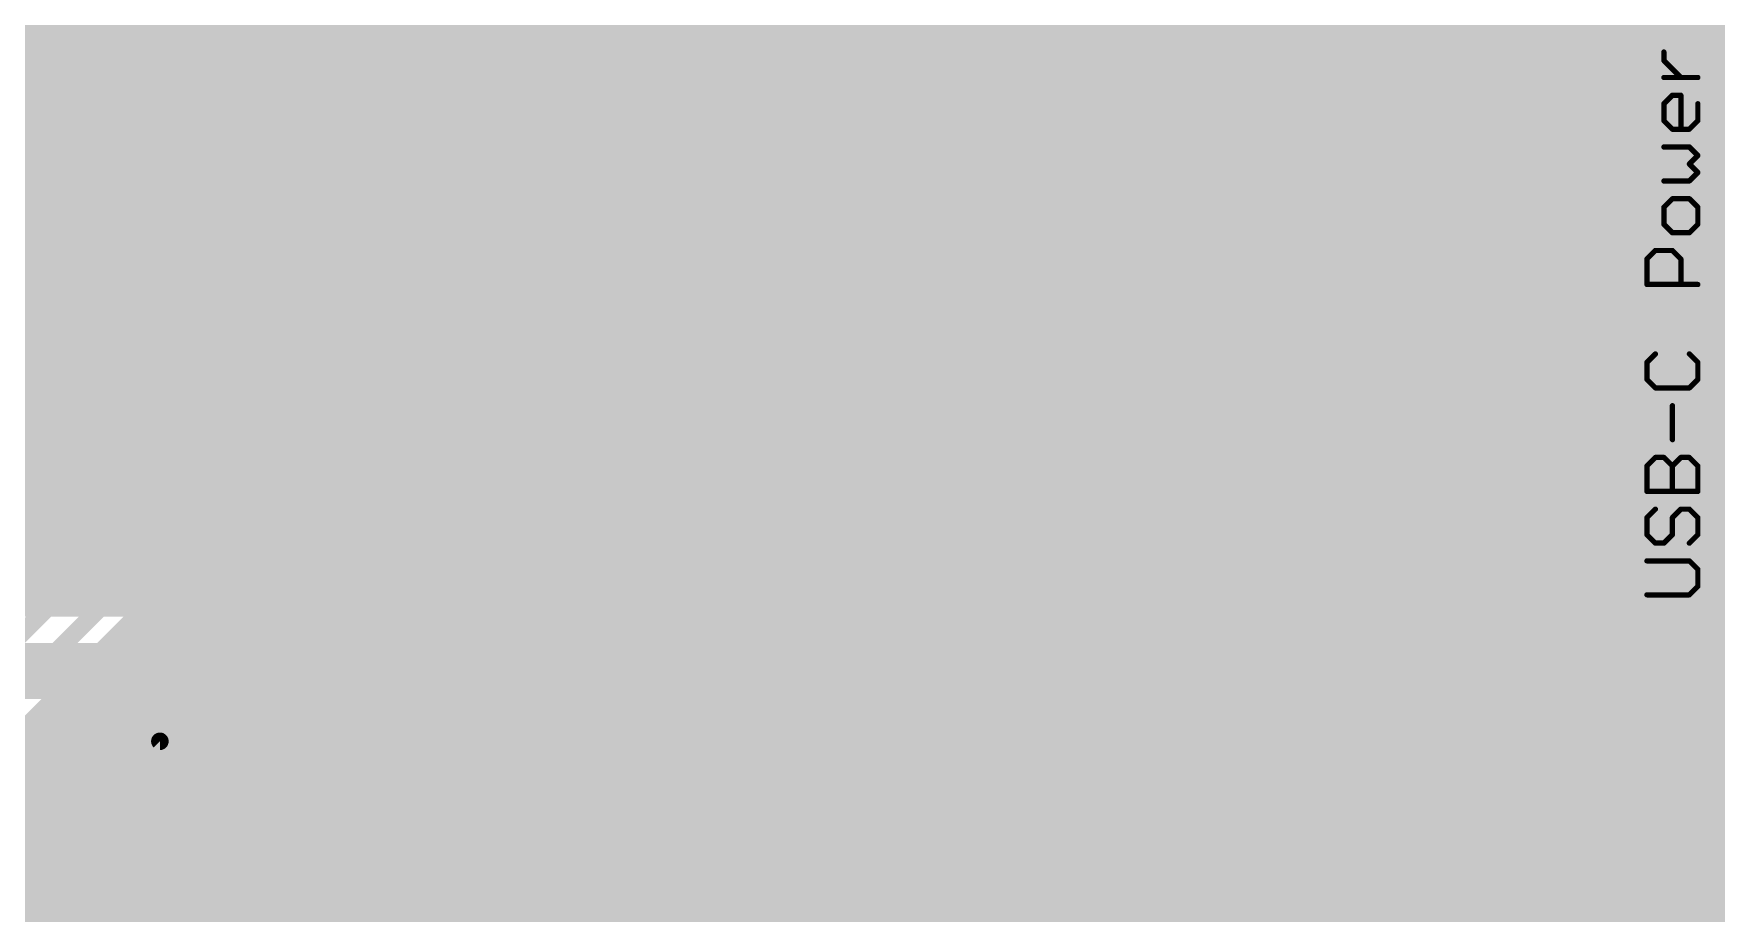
# Model space of a CAD drawing. Extents: x 0 to 10.8, y 0 to 6.1.
# Drawn here: x 5.408 to 6.367, y 2.902 to 3.403 of the extents above; entities that cross this region are included whole.
import ezdxf

# ---------------------------------------------------------------- set-up
doc = ezdxf.new("R2010")
doc.units = 0
for name, color, linetype in [('1', 22, 'CONTINUOUS'), ('16', 175, 'CONTINUOUS'), ('25', 253, 'CONTINUOUS'), ('51', 253, 'CONTINUOUS')]:
    doc.layers.add(name, color=color, linetype=linetype)

# ---------------------------------------------------------------- blocks, each defined once
blk = doc.blocks.new('RECT')
blk.add_solid([(-0.5, -0.5), (0.5, -0.5), (-0.5, 0.5), (0.5, 0.5)])

msp = doc.modelspace()

# ---------------------------------------------------------------- linework, layer by layer
at = {"layer": '1'}
for points, const_width in [([(7.44, 5.1), (5.29, 2.95)], 0.01), ([(7.389138, 5.078835), (5.290996, 2.980689)], 0.016), ([(6.745, 4.55), (5.25, 3.055)], 0.01), ([(6.765, 4.54), (5.27, 3.045)], 0.01), ([(5.290996, 3.036299), (6.785996, 4.531299)], 0.016), ([(5.916307, 3.751), (5.241299, 3.075996)], 0.016), ([(6.1, 3.73), (5.355, 2.985)], 0.01), ([(5.385299, 2.985606), (6.108697, 3.709)], 0.016), ([(4.878996, 3.408), (5.573307, 3.408)], 0.016), ([(5.662697, 3.408), (5.718307, 3.408)], 0.016), ([(5.807693, 3.408), (8.184047, 3.408)], 0.016), ([(4.878996, 3.392), (5.557307, 3.392)], 0.016), ([(5.646697, 3.392), (5.702307, 3.392)], 0.016), ([(5.791693, 3.392), (8.184047, 3.392)], 0.016), ([(4.878996, 3.376), (5.541307, 3.376)], 0.016), ([(5.630697, 3.376), (5.686307, 3.376)], 0.016), ([(5.775693, 3.376), (8.184047, 3.376)], 0.016), ([(4.875996, 3.36), (5.525307, 3.36)], 0.016), ([(5.614697, 3.36), (5.670307, 3.36)], 0.016), ([(5.759693, 3.36), (7.757965, 3.36)], 0.016), ([(4.864154, 3.344), (5.509307, 3.344)], 0.016), ([(5.598697, 3.344), (5.654307, 3.344)], 0.016), ([(5.743693, 3.344), (7.741965, 3.344)], 0.016), ([(4.443201, 3.328), (5.493307, 3.328)], 0.016), ([(5.582697, 3.328), (5.638307, 3.328)], 0.016), ([(5.727693, 3.328), (7.29952, 3.328)], 0.016), ([(4.44139, 3.312), (5.477307, 3.312)], 0.016), ([(5.566697, 3.312), (5.622307, 3.312)], 0.016), ([(5.711693, 3.312), (7.29952, 3.312)], 0.016), ([(4.44139, 3.296), (5.461307, 3.296)], 0.016), ([(5.550697, 3.296), (5.606307, 3.296)], 0.016), ([(5.695693, 3.296), (7.29952, 3.296)], 0.016), ([(4.44139, 3.28), (5.445307, 3.28)], 0.016), ([(5.534697, 3.28), (5.590307, 3.28)], 0.016), ([(5.679693, 3.28), (7.29952, 3.28)], 0.016), ([(4.44139, 3.264), (5.429307, 3.264)], 0.016), ([(5.518697, 3.264), (5.574307, 3.264)], 0.016), ([(5.663693, 3.264), (7.29952, 3.264)], 0.016), ([(4.44139, 3.248), (5.413307, 3.248)], 0.016), ([(5.502697, 3.248), (5.558307, 3.248)], 0.016), ([(5.647693, 3.248), (7.29952, 3.248)], 0.016), ([(5.486697, 3.232), (5.542307, 3.232)], 0.016), ([(5.631693, 3.232), (7.29952, 3.232)], 0.016), ([(5.470697, 3.216), (5.526307, 3.216)], 0.016), ([(5.615693, 3.216), (7.29952, 3.216)], 0.016), ([(5.454697, 3.2), (5.510307, 3.2)], 0.016), ([(5.599693, 3.2), (7.29952, 3.2)], 0.016), ([(5.438697, 3.184), (5.494307, 3.184)], 0.016), ([(5.583693, 3.184), (7.29952, 3.184)], 0.016), ([(5.422697, 3.168), (5.478307, 3.168)], 0.016), ([(5.567693, 3.168), (7.29952, 3.168)], 0.016), ([(5.406697, 3.152), (5.462307, 3.152)], 0.016), ([(5.551693, 3.152), (7.29952, 3.152)], 0.016), ([(5.390697, 3.136), (5.446307, 3.136)], 0.016), ([(5.535693, 3.136), (7.29952, 3.136)], 0.016), ([(5.374697, 3.12), (5.430307, 3.12)], 0.016), ([(5.519693, 3.12), (7.29952, 3.12)], 0.016), ([(5.358697, 3.104), (5.414307, 3.104)], 0.016), ([(5.503693, 3.104), (7.29952, 3.104)], 0.016), ([(5.487693, 3.088), (7.29952, 3.088)], 0.016), ([(5.471693, 3.072), (7.29952, 3.072)], 0.016), ([(5.455693, 3.056), (7.476299, 3.056)], 0.016), ([(5.439693, 3.04), (7.460299, 3.04)], 0.016), ([(5.423693, 3.024), (7.444299, 3.024)], 0.016), ([(5.407693, 3.008), (7.428299, 3.008)], 0.016), ([(5.391693, 2.992), (7.412299, 2.992)], 0.016), ([(5.389409, 2.976), (7.396299, 2.976)], 0.016), ([(5.390996, 2.96), (7.380299, 2.96)], 0.016), ([(5.384909, 2.944), (7.364299, 2.944)], 0.016), ([(5.310996, 2.928), (7.348299, 2.928)], 0.016), ([(5.310996, 2.912), (7.332299, 2.912)], 0.016), ([(5.310996, 2.896), (7.316299, 2.896)], 0.016)]:
    msp.add_lwpolyline(points, dxfattribs=dict(at, const_width=const_width))
at = {"layer": '1', "const_width": 0.008}
for points in [[(5.573307, 3.404, 1), (5.573307, 3.412)], [(5.662697, 3.412, 1), (5.662697, 3.404)], [(5.718307, 3.404, 1), (5.718307, 3.412)], [(5.807693, 3.412, 1), (5.807693, 3.404)], [(5.557307, 3.388, 1), (5.557307, 3.396)], [(5.646697, 3.396, 1), (5.646697, 3.388)], [(5.702307, 3.388, 1), (5.702307, 3.396)], [(5.791693, 3.396, 1), (5.791693, 3.388)], [(5.541307, 3.372, 1), (5.541307, 3.38)], [(5.630697, 3.38, 1), (5.630697, 3.372)], [(5.686307, 3.372, 1), (5.686307, 3.38)], [(5.775693, 3.38, 1), (5.775693, 3.372)], [(5.525307, 3.356, 1), (5.525307, 3.364)], [(5.614697, 3.364, 1), (5.614697, 3.356)], [(5.670307, 3.356, 1), (5.670307, 3.364)], [(5.759693, 3.364, 1), (5.759693, 3.356)], [(5.509307, 3.34, 1), (5.509307, 3.348)], [(5.598697, 3.348, 1), (5.598697, 3.34)], [(5.654307, 3.34, 1), (5.654307, 3.348)], [(5.743693, 3.348, 1), (5.743693, 3.34)], [(5.493307, 3.324, 1), (5.493307, 3.332)], [(5.582697, 3.332, 1), (5.582697, 3.324)], [(5.638307, 3.324, 1), (5.638307, 3.332)], [(5.727693, 3.332, 1), (5.727693, 3.324)], [(5.477307, 3.308, 1), (5.477307, 3.316)], [(5.566697, 3.316, 1), (5.566697, 3.308)], [(5.622307, 3.308, 1), (5.622307, 3.316)], [(5.711693, 3.316, 1), (5.711693, 3.308)], [(5.461307, 3.292, 1), (5.461307, 3.3)], [(5.550697, 3.3, 1), (5.550697, 3.292)], [(5.606307, 3.292, 1), (5.606307, 3.3)], [(5.695693, 3.3, 1), (5.695693, 3.292)], [(5.445307, 3.276, 1), (5.445307, 3.284)], [(5.534697, 3.284, 1), (5.534697, 3.276)], [(5.590307, 3.276, 1), (5.590307, 3.284)], [(5.679693, 3.284, 1), (5.679693, 3.276)], [(5.429307, 3.26, 1), (5.429307, 3.268)], [(5.518697, 3.268, 1), (5.518697, 3.26)], [(5.574307, 3.26, 1), (5.574307, 3.268)], [(5.663693, 3.268, 1), (5.663693, 3.26)], [(5.413307, 3.244, 1), (5.413307, 3.252)], [(5.502697, 3.252, 1), (5.502697, 3.244)], [(5.558307, 3.244, 1), (5.558307, 3.252)], [(5.647693, 3.252, 1), (5.647693, 3.244)], [(5.486697, 3.236, 1), (5.486697, 3.228)], [(5.542307, 3.228, 1), (5.542307, 3.236)], [(5.631693, 3.236, 1), (5.631693, 3.228)], [(5.470697, 3.22, 1), (5.470697, 3.212)], [(5.526307, 3.212, 1), (5.526307, 3.22)], [(5.615693, 3.22, 1), (5.615693, 3.212)], [(5.454697, 3.204, 1), (5.454697, 3.196)], [(5.510307, 3.196, 1), (5.510307, 3.204)], [(5.599693, 3.204, 1), (5.599693, 3.196)], [(5.438697, 3.188, 1), (5.438697, 3.18)], [(5.494307, 3.18, 1), (5.494307, 3.188)], [(5.583693, 3.188, 1), (5.583693, 3.18)], [(5.422697, 3.172, 1), (5.422697, 3.164)], [(5.478307, 3.164, 1), (5.478307, 3.172)], [(5.567693, 3.172, 1), (5.567693, 3.164)], [(5.406697, 3.156, 1), (5.406697, 3.148)], [(5.462307, 3.148, 1), (5.462307, 3.156)], [(5.551693, 3.156, 1), (5.551693, 3.148)], [(5.446307, 3.132, 1), (5.446307, 3.14)], [(5.535693, 3.14, 1), (5.535693, 3.132)], [(5.430307, 3.116, 1), (5.430307, 3.124)], [(5.519693, 3.124, 1), (5.519693, 3.116)], [(5.414307, 3.1, 1), (5.414307, 3.108)], [(5.503693, 3.108, 1), (5.503693, 3.1)], [(5.487693, 3.092, 1), (5.487693, 3.084)], [(5.471693, 3.076, 1), (5.471693, 3.068)], [(5.455693, 3.06, 1), (5.455693, 3.052)], [(5.439693, 3.044, 1), (5.439693, 3.036)], [(5.423693, 3.028, 1), (5.423693, 3.02)], [(5.407693, 3.012, 1), (5.407693, 3.004)]]:
    msp.add_lwpolyline(points, format="xyb", dxfattribs=at)
at = {"layer": '16'}
for points, const_width in [([(4.87715, 3.408), (8.184047, 3.408)], 0.016), ([(4.89315, 3.392), (8.184047, 3.392)], 0.016), ([(4.90915, 3.376), (8.184047, 3.376)], 0.016), ([(4.92515, 3.36), (8.184047, 3.36)], 0.016), ([(4.94115, 3.344), (8.184047, 3.344)], 0.016), ([(4.95715, 3.328), (8.184047, 3.328)], 0.016), ([(4.97315, 3.312), (8.184047, 3.312)], 0.016), ([(4.98915, 3.296), (8.184047, 3.296)], 0.016), ([(5.00515, 3.28), (8.184047, 3.28)], 0.016), ([(5.02115, 3.264), (8.184047, 3.264)], 0.016), ([(5.03715, 3.248), (8.184047, 3.248)], 0.016), ([(5.05315, 3.232), (8.184047, 3.232)], 0.016), ([(5.06915, 3.216), (8.184047, 3.216)], 0.016), ([(5.08515, 3.2), (8.184047, 3.2)], 0.016), ([(5.10115, 3.184), (8.184047, 3.184)], 0.016), ([(5.11715, 3.168), (8.184047, 3.168)], 0.016), ([(5.13315, 3.152), (8.184047, 3.152)], 0.016), ([(5.14915, 3.136), (7.425193, 3.136)], 0.016), ([(5.16515, 3.12), (7.414673, 3.12)], 0.016), ([(5.18115, 3.104), (7.398846, 3.104)], 0.016), ([(5.19715, 3.088), (7.382846, 3.088)], 0.016), ([(5.502756, 3.078996), (5.206154, 3.078996)], 0.016), ([(5.517091, 3.073059), (5.502756, 3.078996)], 0.016), ([(5.528059, 3.062091), (5.517091, 3.073059)], 0.016), ([(5.51815, 3.072), (7.366846, 3.072)], 0.016), ([(5.756154, 2.833996), (5.528059, 3.062091)], 0.016), ([(5.53415, 3.056), (7.350846, 3.056)], 0.016), ([(5.19, 3.04), (5.495, 3.04)], 0.032), ([(5.495, 3.04), (5.74, 2.795)], 0.032), ([(5.55015, 3.04), (7.334846, 3.04)], 0.016), ([(5.56615, 3.024), (7.318846, 3.024)], 0.016), ([(5.58215, 3.008), (7.302846, 3.008)], 0.016), ([(5.48, 3), (5.16, 3)], 0.01), ([(5.725, 2.755), (5.48, 3)], 0.01), ([(5.59815, 2.992), (7.286846, 2.992)], 0.016), ([(5.61415, 2.976), (7.270846, 2.976)], 0.016), ([(5.63015, 2.96), (7.254846, 2.96)], 0.016), ([(5.64615, 2.944), (7.238846, 2.944)], 0.016), ([(5.66215, 2.928), (7.222846, 2.928)], 0.016), ([(5.67815, 2.912), (7.206846, 2.912)], 0.016), ([(5.69415, 2.896), (7.190846, 2.896)], 0.016)]:
    msp.add_lwpolyline(points, dxfattribs=dict(at, const_width=const_width))
for points, const_width in [([(5.504287, 3.082692, 1), (5.501225, 3.0753)], 0.008), ([(5.502756, 3.074996, 1), (5.502756, 3.082996)], 0.008), ([(5.519919, 3.075887, 1), (5.514262, 3.070231)], 0.008), ([(5.51815, 3.076, 1), (5.51815, 3.068)], 0.008), ([(5.51556, 3.069363, 1), (5.518621, 3.076755)], 0.008), ([(5.530887, 3.064919, 1), (5.525231, 3.059262)], 0.008), ([(5.525231, 3.059262, 1), (5.530887, 3.064919)], 0.008), ([(5.53415, 3.06, 1), (5.53415, 3.052)], 0.008), ([(5.500657, 3.045657, 1), (5.489343, 3.034343)], 0.016), ([(5.495, 3.032, 1), (5.495, 3.048)], 0.016), ([(5.55015, 3.044, 1), (5.55015, 3.036)], 0.008), ([(5.56615, 3.028, 1), (5.56615, 3.02)], 0.008), ([(5.58215, 3.012, 1), (5.58215, 3.004)], 0.008), ([(5.481768, 3.001768, 1), (5.478232, 2.998232)], 0.005), ([(5.48, 2.9975, 1), (5.48, 3.0025)], 0.005), ([(5.59815, 2.996, 1), (5.59815, 2.988)], 0.008), ([(5.61415, 2.98, 1), (5.61415, 2.972)], 0.008), ([(5.63015, 2.964, 1), (5.63015, 2.956)], 0.008), ([(5.64615, 2.948, 1), (5.64615, 2.94)], 0.008), ([(5.66215, 2.932, 1), (5.66215, 2.924)], 0.008), ([(5.67815, 2.916, 1), (5.67815, 2.908)], 0.008), ([(5.69415, 2.9, 1), (5.69415, 2.892)], 0.008)]:
    msp.add_lwpolyline(points, format="xyb", dxfattribs=dict(at, const_width=const_width))
at = {"layer": '25', "const_width": 0.0015}
for points in [[(6.337558, 3.388239, 1), (6.336497, 3.387178)], [(6.337778, 3.392547, 1), (6.336278, 3.392547)], [(6.336278, 3.387709, 1), (6.337778, 3.387709)], [(6.337028, 3.378785, 1), (6.337028, 3.377285)], [(6.34617, 3.377505, 1), (6.347231, 3.378566)], [(6.356374, 3.377285, 1), (6.356374, 3.378785)], [(6.341862, 3.368667, 1), (6.341862, 3.367167)], [(6.342393, 3.367387, 1), (6.341332, 3.368448)], [(6.347451, 3.367917, 1), (6.345951, 3.367917)], [(6.346701, 3.367167, 1), (6.346701, 3.368667)], [(6.336497, 3.363613, 1), (6.337558, 3.362552)], [(6.337778, 3.363083, 1), (6.336278, 3.363083)], [(6.357124, 3.363083, 1), (6.355624, 3.363083)], [(6.337558, 3.353936, 1), (6.336497, 3.352875)], [(6.336278, 3.353406, 1), (6.337778, 3.353406)], [(6.341862, 3.349321, 1), (6.341862, 3.347821)], [(6.341332, 3.348041, 1), (6.342393, 3.349101)], [(6.345951, 3.348571, 1), (6.347451, 3.348571)], [(6.351009, 3.349101, 1), (6.35207, 3.348041)], [(6.351539, 3.347821, 1), (6.351539, 3.349321)], [(6.355624, 3.353406, 1), (6.357124, 3.353406)], [(6.356904, 3.352875, 1), (6.355844, 3.353936)], [(6.337028, 3.339203, 1), (6.337028, 3.337703)], [(6.35207, 3.338983, 1), (6.351009, 3.337922)], [(6.351539, 3.337703, 1), (6.351539, 3.339203)], [(6.35207, 3.32931, 1), (6.351009, 3.328249)], [(6.351009, 3.32931, 1), (6.35207, 3.328249)], [(6.356905, 3.333088, 1), (6.355843, 3.334148)], [(6.355844, 3.333088, 1), (6.356904, 3.334148)], [(6.337028, 3.319856, 1), (6.337028, 3.318356)], [(6.351009, 3.319637, 1), (6.35207, 3.318576)], [(6.351539, 3.318356, 1), (6.351539, 3.319856)], [(6.355843, 3.323411, 1), (6.356905, 3.324471)], [(6.356904, 3.323411, 1), (6.355844, 3.324471)], [(6.341862, 3.309738, 1), (6.341862, 3.308238)], [(6.342393, 3.308458, 1), (6.341332, 3.309519)], [(6.35207, 3.309519, 1), (6.351009, 3.308458)], [(6.351539, 3.308238, 1), (6.351539, 3.309738)], [(6.336497, 3.304684, 1), (6.337558, 3.303623)], [(6.337778, 3.304154, 1), (6.336278, 3.304154)], [(6.357124, 3.304154, 1), (6.355624, 3.304154)], [(6.355844, 3.303623, 1), (6.356904, 3.304684)], [(6.337558, 3.295007, 1), (6.336497, 3.293946)], [(6.336278, 3.294476, 1), (6.337778, 3.294476)], [(6.341862, 3.290392, 1), (6.341862, 3.288892)], [(6.341332, 3.289111, 1), (6.342393, 3.290172)], [(6.351009, 3.290172, 1), (6.35207, 3.289111)], [(6.351539, 3.288892, 1), (6.351539, 3.290392)], [(6.355624, 3.294476, 1), (6.357124, 3.294476)], [(6.356904, 3.293946, 1), (6.355844, 3.295007)], [(6.332189, 3.280274, 1), (6.332189, 3.278774)], [(6.332719, 3.278993, 1), (6.331659, 3.280054)], [(6.342392, 3.280054, 1), (6.341332, 3.278993)], [(6.341862, 3.278774, 1), (6.341862, 3.280274)], [(6.3281, 3.274689, 1), (6.3266, 3.274689)], [(6.32682, 3.27522, 1), (6.327881, 3.274158)], [(6.347451, 3.274689, 1), (6.345951, 3.274689)], [(6.346171, 3.274158, 1), (6.347231, 3.27522)], [(6.32735, 3.260927, 1), (6.32735, 3.259427)], [(6.3266, 3.260177, 1), (6.3281, 3.260177)], [(6.345951, 3.260177, 1), (6.347451, 3.260177)], [(6.356374, 3.259427, 1), (6.356374, 3.260927)], [(6.332719, 3.220064, 1), (6.331659, 3.221125)], [(6.35207, 3.221125, 1), (6.351009, 3.220064)], [(6.3281, 3.21576, 1), (6.3266, 3.21576)], [(6.32682, 3.21629, 1), (6.327881, 3.215229)], [(6.357124, 3.21576, 1), (6.355624, 3.21576)], [(6.355844, 3.21523, 1), (6.356904, 3.21629)], [(6.327881, 3.206613, 1), (6.32682, 3.205552)], [(6.3266, 3.206083, 1), (6.3281, 3.206083)], [(6.332189, 3.201998, 1), (6.332189, 3.200498)], [(6.331659, 3.200717, 1), (6.332719, 3.201779)], [(6.351009, 3.201778, 1), (6.35207, 3.200718)], [(6.351539, 3.200498, 1), (6.351539, 3.201998)], [(6.355624, 3.206083, 1), (6.357124, 3.206083)], [(6.356904, 3.205552, 1), (6.355844, 3.206613)], [(6.342612, 3.19113, 1), (6.341112, 3.19113)], [(6.341112, 3.171783, 1), (6.342612, 3.171783)], [(6.3281, 3.156831, 1), (6.3266, 3.156831)], [(6.32682, 3.157361, 1), (6.327881, 3.1563)], [(6.332189, 3.162415, 1), (6.332189, 3.160915)], [(6.332719, 3.161135, 1), (6.331659, 3.162196)], [(6.337558, 3.162196, 1), (6.336497, 3.161135)], [(6.337028, 3.160915, 1), (6.337028, 3.162415)], [(6.342612, 3.156831, 1), (6.341112, 3.156831)], [(6.341332, 3.157361, 1), (6.342392, 3.1563)], [(6.341332, 3.1563, 1), (6.342393, 3.157361)], [(6.346701, 3.162415, 1), (6.346701, 3.160915)], [(6.347231, 3.161135, 1), (6.346171, 3.162196)], [(6.35207, 3.162196, 1), (6.351009, 3.161135)], [(6.351539, 3.160915, 1), (6.351539, 3.162415)], [(6.357124, 3.156831, 1), (6.355624, 3.156831)], [(6.355844, 3.1563, 1), (6.356904, 3.157361)], [(6.32735, 3.143069, 1), (6.32735, 3.141569)], [(6.3266, 3.142319, 1), (6.3281, 3.142319)], [(6.341112, 3.142319, 1), (6.342612, 3.142319)], [(6.355624, 3.142319, 1), (6.357124, 3.142319)], [(6.356374, 3.141569, 1), (6.356374, 3.143069)], [(6.3281, 3.127366, 1), (6.3266, 3.127366)], [(6.32682, 3.127897, 1), (6.327881, 3.126836)], [(6.332719, 3.13167, 1), (6.331659, 3.132731)], [(6.342612, 3.127366, 1), (6.341112, 3.127366)], [(6.341332, 3.127897, 1), (6.342392, 3.126836)], [(6.346701, 3.132951, 1), (6.346701, 3.131451)], [(6.347231, 3.13167, 1), (6.346171, 3.132731)], [(6.35207, 3.132731, 1), (6.351009, 3.13167)], [(6.351539, 3.131451, 1), (6.351539, 3.132951)], [(6.357124, 3.127366, 1), (6.355624, 3.127366)], [(6.355844, 3.126836, 1), (6.356904, 3.127896)], [(6.327881, 3.11822, 1), (6.32682, 3.117158)], [(6.3266, 3.117689, 1), (6.3281, 3.117689)], [(6.341112, 3.117689, 1), (6.342612, 3.117689)], [(6.342393, 3.117159, 1), (6.341332, 3.118219)], [(6.355624, 3.117689, 1), (6.357124, 3.117689)], [(6.356904, 3.117159, 1), (6.355844, 3.118219)], [(6.332189, 3.113604, 1), (6.332189, 3.112104)], [(6.331659, 3.112324, 1), (6.332719, 3.113385)], [(6.336497, 3.113385, 1), (6.337558, 3.112324)], [(6.337028, 3.112104, 1), (6.337028, 3.113604)], [(6.351009, 3.113385, 1), (6.35207, 3.112324)], [(6.32735, 3.103486, 1), (6.32735, 3.101986)], [(6.35207, 3.103267, 1), (6.351009, 3.102206)], [(6.351539, 3.101986, 1), (6.351539, 3.103486)], [(6.357124, 3.097902, 1), (6.355624, 3.097902)], [(6.355844, 3.097371, 1), (6.356904, 3.098432)], [(6.355624, 3.088224, 1), (6.357124, 3.088224)], [(6.356904, 3.087694, 1), (6.355844, 3.088755)], [(6.32735, 3.08414, 1), (6.32735, 3.08264)], [(6.351009, 3.08392, 1), (6.35207, 3.082859)], [(6.351539, 3.08264, 1), (6.351539, 3.08414)]]:
    msp.add_lwpolyline(points, format="xyb", dxfattribs=at)
at = {"layer": '25', "const_width": 0.003}
for points in [[(6.337028, 3.387709), (6.337028, 3.392547)], [(6.346701, 3.378035), (6.337028, 3.387709)], [(6.356374, 3.378035), (6.337028, 3.378035)], [(6.337028, 3.363083), (6.341862, 3.367917)], [(6.341862, 3.367917), (6.346701, 3.367917)], [(6.346701, 3.367917), (6.346701, 3.348571)], [(6.337028, 3.353406), (6.337028, 3.363083)], [(6.356374, 3.363083), (6.356374, 3.353406)], [(6.341862, 3.348571), (6.337028, 3.353406)], [(6.351539, 3.348571), (6.341862, 3.348571)], [(6.356374, 3.353406), (6.351539, 3.348571)], [(6.351539, 3.338453), (6.337028, 3.338453)], [(6.356374, 3.333618), (6.351539, 3.338453)], [(6.351539, 3.32878), (6.356374, 3.333618)], [(6.356374, 3.323941), (6.351539, 3.32878)], [(6.337028, 3.319106), (6.351539, 3.319106)], [(6.351539, 3.319106), (6.356374, 3.323941)], [(6.341862, 3.308988), (6.337028, 3.304154)], [(6.351539, 3.308988), (6.341862, 3.308988)], [(6.356374, 3.304154), (6.351539, 3.308988)], [(6.337028, 3.304154), (6.337028, 3.294476)], [(6.356374, 3.294476), (6.356374, 3.304154)], [(6.337028, 3.294476), (6.341862, 3.289642)], [(6.341862, 3.289642), (6.351539, 3.289642)], [(6.351539, 3.289642), (6.356374, 3.294476)], [(6.32735, 3.274689), (6.332189, 3.279524)], [(6.332189, 3.279524), (6.341862, 3.279524)], [(6.341862, 3.279524), (6.346701, 3.274689)], [(6.32735, 3.260177), (6.32735, 3.274689)], [(6.346701, 3.274689), (6.346701, 3.260177)], [(6.356374, 3.260177), (6.32735, 3.260177)], [(6.332189, 3.220594), (6.32735, 3.21576)], [(6.356374, 3.21576), (6.351539, 3.220594)], [(6.32735, 3.21576), (6.32735, 3.206083)], [(6.356374, 3.206083), (6.356374, 3.21576)], [(6.32735, 3.206083), (6.332189, 3.201248)], [(6.332189, 3.201248), (6.351539, 3.201248)], [(6.351539, 3.201248), (6.356374, 3.206083)], [(6.341862, 3.171783), (6.341862, 3.19113)], [(6.32735, 3.156831), (6.332189, 3.161665)], [(6.32735, 3.142319), (6.32735, 3.156831)], [(6.332189, 3.161665), (6.337028, 3.161665)], [(6.337028, 3.161665), (6.341862, 3.156831)], [(6.341862, 3.156831), (6.346701, 3.161665)], [(6.341862, 3.142319), (6.341862, 3.156831)], [(6.346701, 3.161665), (6.351539, 3.161665)], [(6.351539, 3.161665), (6.356374, 3.156831)], [(6.356374, 3.156831), (6.356374, 3.142319)], [(6.356374, 3.142319), (6.32735, 3.142319)], [(6.332189, 3.132201), (6.32735, 3.127366)], [(6.32735, 3.127366), (6.32735, 3.117689)], [(6.341862, 3.127366), (6.346701, 3.132201)], [(6.341862, 3.117689), (6.341862, 3.127366)], [(6.346701, 3.132201), (6.351539, 3.132201)], [(6.351539, 3.132201), (6.356374, 3.127366)], [(6.356374, 3.127366), (6.356374, 3.117689)], [(6.32735, 3.117689), (6.332189, 3.112854)], [(6.337028, 3.112854), (6.341862, 3.117689)], [(6.356374, 3.117689), (6.351539, 3.112854)], [(6.332189, 3.112854), (6.337028, 3.112854)], [(6.351539, 3.102736), (6.32735, 3.102736)], [(6.356374, 3.097902), (6.351539, 3.102736)], [(6.356374, 3.088224), (6.356374, 3.097902)], [(6.351539, 3.08339), (6.356374, 3.088224)], [(6.32735, 3.08339), (6.351539, 3.08339)]]:
    msp.add_lwpolyline(points, dxfattribs=at)

# ---------------------------------------------------------------- block references
at = {"layer": '51', "xscale": 0.362205, "yscale": 0.314961, "rotation": 90}
msp.add_blockref('RECT', (6.252756, 3.21811), dxfattribs=at)

doc.saveas('drawing.dxf')
